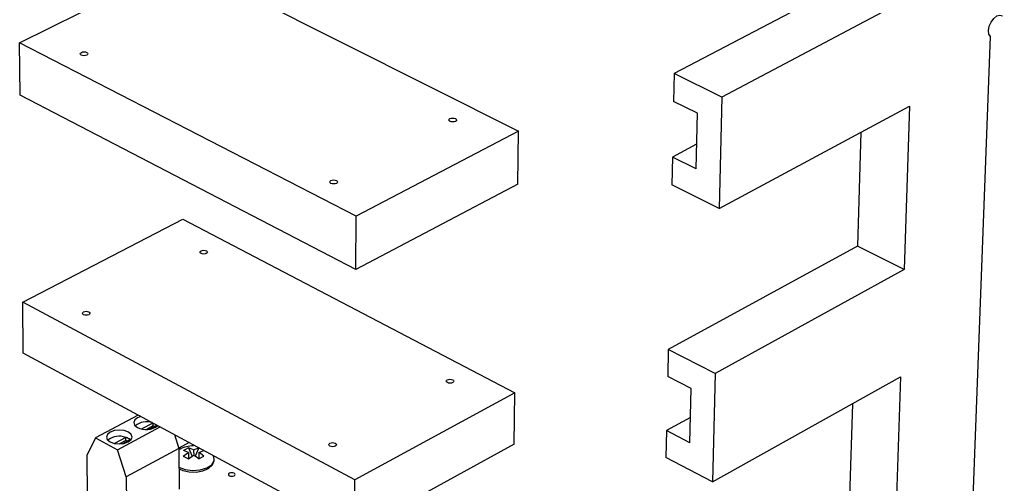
# Model space of a CAD drawing. Extents: x 0 to 155, y 0 to 224.
# Drawn here: x 86.8 to 142.3, y 128.5 to 154.8 of the extents above; entities that cross this region are included whole.
import ezdxf

# ---------------------------------------------------------------- set-up
doc = ezdxf.new("R2010")
doc.units = 0
doc.layers.get('0').update_dxf_attribs({"linetype": 'CONTINUOUS'})

msp = doc.modelspace()

# ---------------------------------------------------------------- linework, layer by layer
at = {"color": 7, "linetype": 'CONTINUOUS'}
for p, q in [((86.81, 153.473), (95.985, 158.038)), ((95.985, 158.038), (115.002, 148.48)), ((134.626, 157.423), (123.8, 151.735)), ((137.312, 156.138), (126.488, 150.41)), ((140.11, 112.177), (141.674, 153.827)), ((86.844, 150.512), (86.81, 153.473)), ((105.828, 143.677), (86.81, 153.473)), ((123.8, 151.735), (123.766, 150.156)), ((126.488, 150.41), (123.8, 151.735)), ((105.811, 140.666), (86.844, 150.512)), ((125.106, 149.493), (123.766, 150.156)), ((126.488, 150.41), (126.337, 144.109)), ((125.034, 146.346), (125.106, 149.493)), ((126.337, 144.109), (137.102, 149.899)), ((137.102, 149.899), (136.792, 140.671)), ((115.002, 148.48), (105.828, 143.677)), ((114.961, 145.493), (115.002, 148.48)), ((134.346, 148.416), (134.146, 141.99)), ((125.066, 147.74), (123.698, 147.013)), ((123.698, 147.013), (123.664, 145.448)), ((125.034, 146.346), (123.698, 147.013)), ((114.961, 145.493), (105.811, 140.666)), ((126.337, 144.109), (123.664, 145.448)), ((86.981, 138.823), (96.035, 143.503)), ((96.035, 143.503), (114.8, 133.705)), ((105.811, 140.666), (105.828, 143.677)), ((134.146, 141.99), (123.464, 136.15)), ((136.792, 140.671), (134.146, 141.99)), ((136.792, 140.671), (126.113, 134.79)), ((87.014, 135.939), (86.981, 138.823)), ((105.746, 128.783), (86.981, 138.823)), ((123.464, 136.15), (123.43, 134.615)), ((126.113, 134.79), (123.464, 136.15)), ((105.73, 125.853), (87.014, 135.939)), ((124.751, 133.935), (123.43, 134.615)), ((126.113, 134.79), (125.966, 128.665)), ((125.966, 128.665), (136.589, 134.603)), ((136.589, 134.603), (136.287, 125.626)), ((124.681, 130.876), (124.751, 133.935)), ((114.8, 133.705), (105.746, 128.783)), ((114.76, 130.797), (114.8, 133.705)), ((133.868, 133.082), (133.678, 126.978)), ((93.512, 132.438), (91.088, 131.154)), ((124.714, 132.306), (123.365, 131.559)), ((92.335, 130.477), (94.759, 131.766)), ((94.34, 131.991), (93.711, 131.657)), ((94.358, 131.823), (93.997, 131.631)), ((94.146, 131.643), (94.57, 131.868)), ((94.358, 131.823), (94.357, 131.982)), ((94.421, 131.789), (94.358, 131.823)), ((91.088, 131.154), (90.613, 130.158)), ((91.088, 131.154), (92.335, 130.477)), ((92.812, 131.179), (92.167, 130.837)), ((92.603, 130.823), (93.047, 131.058)), ((92.818, 131.005), (92.817, 131.178)), ((93.047, 131.058), (92.841, 131.17)), ((93.078, 131.03), (93.047, 131.058)), ((95.557, 131.336), (95.813, 130.544)), ((123.365, 131.559), (123.332, 130.038)), ((124.681, 130.876), (123.365, 131.559)), ((92.818, 131.005), (92.454, 130.811)), ((92.882, 130.971), (92.818, 131.005)), ((95.813, 130.544), (92.832, 128.951)), ((96.391, 130.886), (95.804, 130.573)), ((95.813, 130.544), (95.822, 128.258)), ((96.643, 130.479), (96.357, 130.591)), ((96.357, 130.591), (96.562, 130.114)), ((96.643, 130.479), (96.932, 130.591)), ((96.932, 130.591), (96.726, 130.11)), ((114.76, 130.797), (105.73, 125.853)), ((90.613, 130.158), (90.632, 127.872)), ((92.832, 128.951), (92.335, 130.477)), ((96.347, 130.32), (96.061, 130.433)), ((96.347, 130.32), (96.348, 129.971)), ((96.643, 130.479), (96.644, 130.16)), ((96.937, 130.32), (97.226, 130.433)), ((96.937, 130.32), (96.938, 129.971)), ((125.966, 128.665), (123.332, 130.038)), ((92.832, 128.951), (92.841, 127.468)), ((105.73, 125.853), (105.746, 128.783))]:
    msp.add_line(p, q, dxfattribs=at)
for points in [[(141.674, 153.827), (141.584, 153.964), (141.558, 154.168), (141.601, 154.408), (141.705, 154.649), (141.856, 154.853), (142.029, 154.989), (142.199, 155.037), (142.34, 154.989)], [(90.597, 152.779), (90.526, 152.755), (90.443, 152.747), (90.361, 152.755), (90.292, 152.779), (90.246, 152.814), (90.231, 152.856), (90.248, 152.898), (90.296, 152.934), (90.366, 152.957), (90.449, 152.966), (90.531, 152.957), (90.6, 152.934), (90.646, 152.898), (90.662, 152.856), (90.644, 152.814), (90.597, 152.779)], [(111.44, 149.032), (111.37, 149.008), (111.287, 149), (111.203, 149.008), (111.132, 149.032), (111.084, 149.068), (111.066, 149.111), (111.081, 149.154), (111.127, 149.19), (111.197, 149.214), (111.28, 149.223), (111.364, 149.214), (111.435, 149.19), (111.483, 149.154), (111.501, 149.111), (111.486, 149.068), (111.44, 149.032)], [(104.711, 145.532), (104.64, 145.507), (104.557, 145.499), (104.472, 145.507), (104.401, 145.532), (104.353, 145.569), (104.335, 145.612), (104.352, 145.656), (104.399, 145.692), (104.47, 145.717), (104.554, 145.726), (104.638, 145.717), (104.709, 145.692), (104.757, 145.656), (104.775, 145.612), (104.759, 145.569), (104.711, 145.532)], [(97.358, 141.567), (97.289, 141.543), (97.208, 141.535), (97.128, 141.543), (97.06, 141.567), (97.014, 141.603), (96.998, 141.645), (97.015, 141.687), (97.061, 141.722), (97.129, 141.746), (97.21, 141.755), (97.29, 141.746), (97.359, 141.722), (97.404, 141.687), (97.42, 141.645), (97.404, 141.603), (97.358, 141.567)], [(90.718, 138.111), (90.648, 138.087), (90.567, 138.079), (90.485, 138.087), (90.417, 138.111), (90.372, 138.148), (90.357, 138.191), (90.374, 138.233), (90.421, 138.27), (90.49, 138.294), (90.572, 138.303), (90.653, 138.294), (90.721, 138.27), (90.767, 138.233), (90.782, 138.191), (90.765, 138.148), (90.718, 138.111)], [(111.285, 134.271), (111.216, 134.246), (111.134, 134.238), (111.052, 134.246), (110.981, 134.271), (110.934, 134.308), (110.916, 134.352), (110.931, 134.396), (110.977, 134.433), (111.046, 134.457), (111.128, 134.466), (111.21, 134.457), (111.28, 134.433), (111.328, 134.396), (111.346, 134.352), (111.331, 134.308), (111.285, 134.271)], [(93.652, 132.362), (93.47, 132.292), (93.311, 132.166), (93.254, 132.018), (93.306, 131.87), (93.461, 131.745)], [(91.917, 130.925), (92.151, 130.841), (92.428, 130.811), (92.706, 130.841), (92.943, 130.925), (93.102, 131.051), (93.16, 131.2), (93.107, 131.349), (92.952, 131.474), (92.719, 131.559), (92.442, 131.588), (92.165, 131.559), (91.928, 131.474), (91.769, 131.349), (91.71, 131.2), (91.763, 131.051), (91.917, 130.925)], [(96.357, 130.591), (96.141, 130.483), (96.061, 130.433)], [(104.646, 130.684), (104.576, 130.659), (104.493, 130.65), (104.41, 130.659), (104.339, 130.684), (104.292, 130.722), (104.275, 130.767), (104.291, 130.811), (104.337, 130.849), (104.407, 130.874), (104.49, 130.883), (104.573, 130.874), (104.644, 130.849), (104.691, 130.811), (104.708, 130.767), (104.692, 130.722), (104.646, 130.684)], [(95.814, 129.494), (96.167, 129.364), (96.584, 129.311), (97.01, 129.343), (97.385, 129.455), (97.661, 129.633), (97.798, 129.852), (97.81, 129.947)], [(96.058, 130.123), (96.261, 130.268), (96.347, 130.32)], [(96.058, 130.123), (96.267, 130.013), (96.351, 129.965)], [(96.351, 129.965), (96.554, 130.11), (96.641, 130.162)], [(96.928, 129.965), (96.726, 130.11), (96.641, 130.162)], [(96.928, 129.965), (97.144, 130.082), (97.224, 130.123)], [(97.224, 130.123), (97.022, 130.268), (96.937, 130.32)], [(97.81, 129.939), (97.77, 130.142), (97.769, 130.144)], [(95.863, 129.39), (96.031, 129.315), (96.395, 129.229), (96.785, 129.219), (97.161, 129.286), (97.484, 129.429), (97.699, 129.622), (97.801, 129.847), (97.796, 129.935)], [(98.925, 129.152), (98.864, 129.173), (98.792, 129.181), (98.72, 129.173), (98.659, 129.152), (98.618, 129.119), (98.604, 129.08), (98.618, 129.041), (98.659, 129.008), (98.72, 128.986), (98.792, 128.979), (98.863, 128.986), (98.924, 129.008), (98.965, 129.041), (98.98, 129.08), (98.965, 129.119), (98.925, 129.152)]]:
    msp.add_lwpolyline(points, dxfattribs=at)
for centre, radius, start, end in [((93.984, 131.004), 1.056, 72.3511, 127.9825), ((93.965, 132.686), 1.068, 241.8633, 307.8185), ((92.447, 130.182), 1.061, 69.9265, 128.2126), ((92.523, 130.271), 0.953, 70.5017, 72.3576), ((92.626, 130.526), 0.679, 51.6562, 71.5069), ((96.603, 129.195), 1.501, 88.5642, 119.9376)]:
    msp.add_arc(centre, radius, start, end, dxfattribs=at)

doc.saveas('drawing.dxf')
